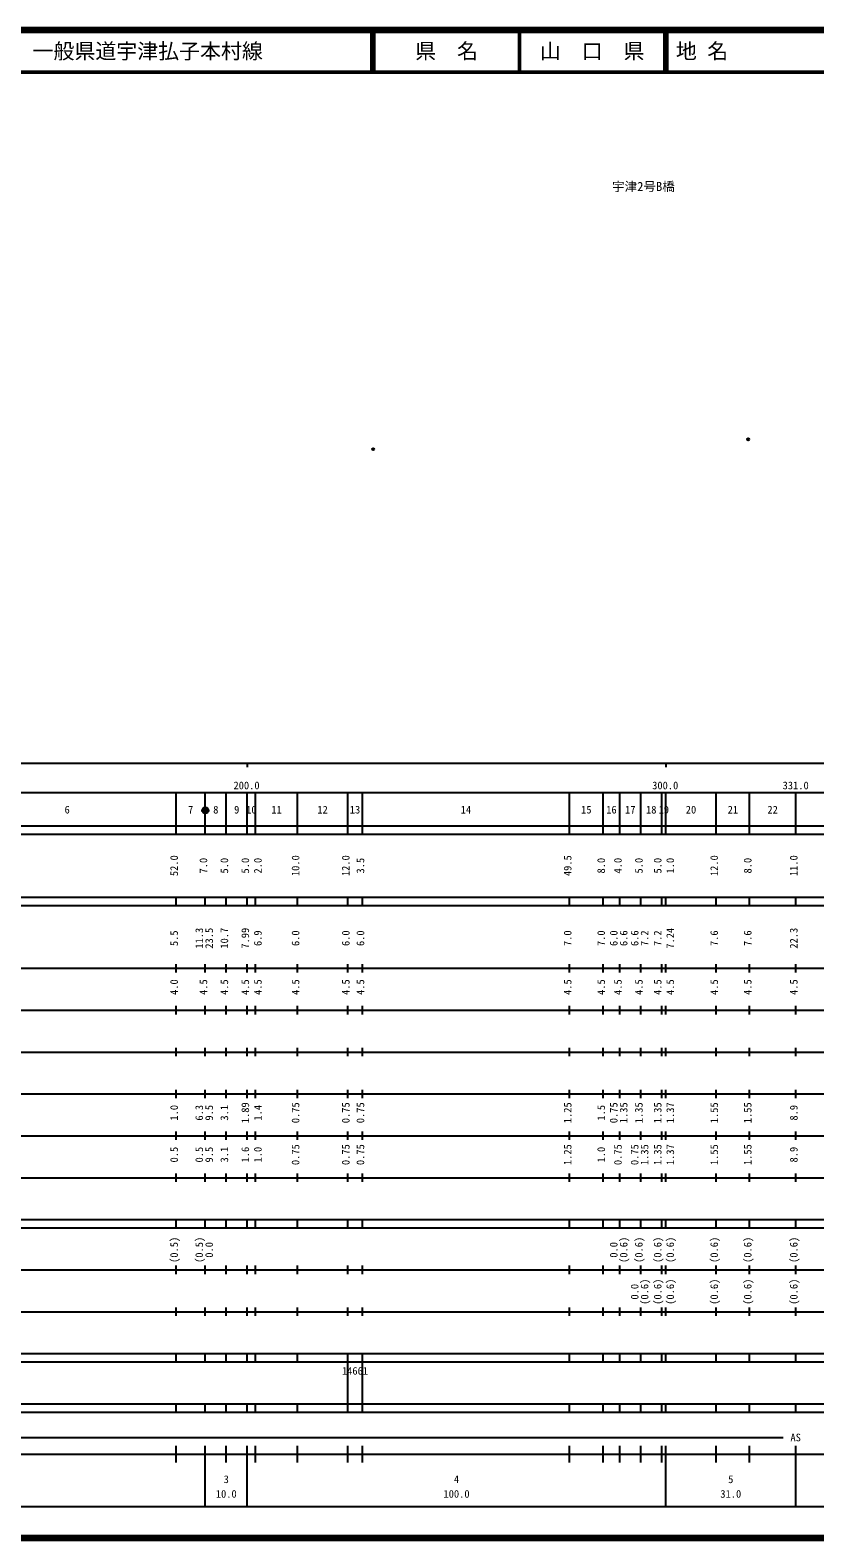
# Model space of a CAD drawing. Units: millimetres on the paper. Extents: x 40 to 680, y 20 to 380.
# Drawn here: x 216.2 to 403.6, y 20 to 380 of the extents above; entities that cross this region are included whole.
import ezdxf
from ezdxf.enums import TextEntityAlignment as Align

# ---------------------------------------------------------------- set-up
doc = ezdxf.new("R2010")
doc.units = ezdxf.units.MM
doc.header["$PDMODE"] = 32
doc.header["$PDSIZE"] = 0.5
doc.layers.add('M-OTRS', color=6, linetype='Continuous')
doc.layers.add('M-TTL-TXT', color=7, linetype='Continuous')
for name, color, linetype, lineweight in [('M-TTL', 2, 'Continuous', 140), ('M-TTL-BAND', 7, 'Continuous', 25), ('M-TTL-LINE', 7, 'Continuous', 50)]:
    doc.layers.add(name, color=color, linetype=linetype, lineweight=lineweight)
doc.styles.add('ＭＳ ゴシック', font='')
doc.styles.get('ＭＳ ゴシック').set_extended_font_data('MS Gothic')

msp = doc.modelspace()

# ---------------------------------------------------------------- hatches: boundary and pattern name
at = {"layer": 'M-TTL-BAND'}
msp.add_hatch(color=256, dxfattribs=at).paths.add_polyline_path([(258.75, 193.7), (258.749, 193.729), (258.748, 193.759), (258.745, 193.788), (258.741, 193.817), (258.736, 193.846), (258.729, 193.875), (258.722, 193.904), (258.713, 193.932), (258.704, 193.96), (258.693, 193.987), (258.681, 194.014), (258.668, 194.04), (258.654, 194.066), (258.639, 194.092), (258.624, 194.117), (258.607, 194.141), (258.589, 194.164), (258.57, 194.187), (258.551, 194.209), (258.53, 194.23), (258.509, 194.251), (258.487, 194.27), (258.464, 194.289), (258.441, 194.307), (258.417, 194.324), (258.392, 194.339), (258.366, 194.354), (258.34, 194.368), (258.314, 194.381), (258.287, 194.393), (258.26, 194.404), (258.232, 194.413), (258.204, 194.422), (258.175, 194.429), (258.146, 194.436), (258.117, 194.441), (258.088, 194.445), (258.059, 194.448), (258.029, 194.449), (258, 194.45), (257.971, 194.449), (257.941, 194.448), (257.912, 194.445), (257.883, 194.441), (257.854, 194.436), (257.825, 194.429), (257.796, 194.422), (257.768, 194.413), (257.74, 194.404), (257.713, 194.393), (257.686, 194.381), (257.66, 194.368), (257.634, 194.354), (257.608, 194.339), (257.583, 194.324), (257.559, 194.307), (257.536, 194.289), (257.513, 194.27), (257.491, 194.251), (257.47, 194.23), (257.449, 194.209), (257.43, 194.187), (257.411, 194.164), (257.393, 194.141), (257.376, 194.117), (257.361, 194.092), (257.346, 194.066), (257.332, 194.04), (257.319, 194.014), (257.307, 193.987), (257.296, 193.96), (257.287, 193.932), (257.278, 193.904), (257.271, 193.875), (257.264, 193.846), (257.259, 193.817), (257.255, 193.788), (257.252, 193.759), (257.251, 193.729), (257.25, 193.7), (257.251, 193.671), (257.252, 193.641), (257.255, 193.612), (257.259, 193.583), (257.264, 193.554), (257.271, 193.525), (257.278, 193.496), (257.287, 193.468), (257.296, 193.44), (257.307, 193.413), (257.319, 193.386), (257.332, 193.36), (257.346, 193.334), (257.361, 193.308), (257.376, 193.283), (257.393, 193.259), (257.411, 193.236), (257.43, 193.213), (257.449, 193.191), (257.47, 193.17), (257.491, 193.149), (257.513, 193.13), (257.536, 193.111), (257.559, 193.093), (257.583, 193.076), (257.608, 193.061), (257.634, 193.046), (257.66, 193.032), (257.686, 193.019), (257.713, 193.007), (257.74, 192.996), (257.768, 192.987), (257.796, 192.978), (257.825, 192.971), (257.854, 192.964), (257.883, 192.959), (257.912, 192.955), (257.941, 192.952), (257.971, 192.951), (258, 192.95), (258.029, 192.951), (258.059, 192.952), (258.088, 192.955), (258.117, 192.959), (258.146, 192.964), (258.175, 192.971), (258.204, 192.978), (258.232, 192.987), (258.26, 192.996), (258.287, 193.007), (258.314, 193.019), (258.34, 193.032), (258.366, 193.046), (258.392, 193.061), (258.417, 193.076), (258.441, 193.093), (258.464, 193.111), (258.487, 193.13), (258.509, 193.149), (258.53, 193.17), (258.551, 193.191), (258.57, 193.213), (258.589, 193.236), (258.607, 193.259), (258.624, 193.283), (258.639, 193.308), (258.654, 193.334), (258.668, 193.36), (258.681, 193.386), (258.693, 193.413), (258.704, 193.44), (258.713, 193.468), (258.722, 193.496), (258.729, 193.525), (258.736, 193.554), (258.741, 193.583), (258.745, 193.612), (258.748, 193.641), (258.749, 193.671)])

# ---------------------------------------------------------------- linework, layer by layer
at = {"layer": 'M-OTRS'}
for p in [(387.632, 282.299), (298.068, 279.968)]:
    msp.add_point(p, dxfattribs=at)
at = {"layer": 'M-TTL'}
for p, q in [((680, 380), (40, 380)), ((40, 20), (680, 20))]:
    msp.add_line(p, q, dxfattribs=at)
at = {"layer": 'M-TTL-BAND'}
for p, q in [((40, 205), (579, 205)), ((268, 205), (268, 204)), ((368, 205), (368, 204)), ((68, 198), (579, 198)), ((251, 188), (251, 198)), ((258, 188), (258, 198)), ((263, 188), (263, 198)), ((268, 188), (268, 198)), ((270, 188), (270, 198)), ((280, 188), (280, 198)), ((292, 188), (292, 198)), ((295.5, 188), (295.5, 198)), ((345, 188), (345, 198)), ((353, 188), (353, 198)), ((357, 188), (357, 198)), ((362, 188), (362, 198)), ((367, 188), (367, 198)), ((368, 188), (368, 198)), ((380, 188), (380, 198)), ((388, 188), (388, 198)), ((399, 188), (399, 198)), ((40, 190), (579, 190)), ((40, 188), (579, 188)), ((40, 173), (579, 173)), ((251, 171), (251, 173)), ((258, 171), (258, 173)), ((263, 171), (263, 173)), ((268, 171), (268, 173)), ((270, 171), (270, 173)), ((280, 171), (280, 173)), ((292, 171), (292, 173)), ((295.5, 171), (295.5, 173)), ((345, 171), (345, 173)), ((353, 171), (353, 173)), ((357, 171), (357, 173)), ((362, 171), (362, 173)), ((367, 171), (367, 173)), ((368, 171), (368, 173)), ((380, 171), (380, 173)), ((388, 171), (388, 173)), ((399, 171), (399, 173)), ((40, 171), (579, 171)), ((40, 156), (579, 156)), ((251, 155), (251, 157)), ((258, 155), (258, 157)), ((263, 155), (263, 157)), ((268, 155), (268, 157)), ((270, 155), (270, 157)), ((280, 155), (280, 157)), ((292, 155), (292, 157)), ((295.5, 155), (295.5, 157)), ((345, 155), (345, 157)), ((353, 155), (353, 157)), ((357, 155), (357, 157)), ((362, 155), (362, 157)), ((367, 155), (367, 157)), ((368, 155), (368, 157)), ((380, 155), (380, 157)), ((388, 155), (388, 157)), ((399, 155), (399, 157)), ((46, 146), (579, 146)), ((251, 145), (251, 147)), ((258, 145), (258, 147)), ((263, 145), (263, 147)), ((268, 145), (268, 147)), ((270, 145), (270, 147)), ((280, 145), (280, 147)), ((292, 145), (292, 147)), ((295.5, 145), (295.5, 147)), ((345, 145), (345, 147)), ((353, 145), (353, 147)), ((357, 145), (357, 147)), ((362, 145), (362, 147)), ((367, 145), (367, 147)), ((368, 145), (368, 147)), ((380, 145), (380, 147)), ((388, 145), (388, 147)), ((399, 145), (399, 147)), ((251, 135), (251, 137)), ((258, 135), (258, 137)), ((263, 135), (263, 137)), ((268, 135), (268, 137)), ((270, 135), (270, 137)), ((280, 135), (280, 137)), ((292, 135), (292, 137)), ((295.5, 135), (295.5, 137)), ((345, 135), (345, 137)), ((353, 135), (353, 137)), ((357, 135), (357, 137)), ((362, 135), (362, 137)), ((367, 135), (367, 137)), ((368, 135), (368, 137)), ((380, 135), (380, 137)), ((388, 135), (388, 137)), ((399, 135), (399, 137)), ((52, 136), (579, 136)), ((46, 126), (579, 126)), ((251, 125), (251, 127)), ((258, 125), (258, 127)), ((263, 125), (263, 127)), ((268, 125), (268, 127)), ((270, 125), (270, 127)), ((280, 125), (280, 127)), ((292, 125), (292, 127)), ((295.5, 125), (295.5, 127)), ((345, 125), (345, 127)), ((353, 125), (353, 127)), ((357, 125), (357, 127)), ((362, 125), (362, 127)), ((367, 125), (367, 127)), ((368, 125), (368, 127)), ((380, 125), (380, 127)), ((388, 125), (388, 127)), ((399, 125), (399, 127)), ((52, 116), (579, 116)), ((251, 115), (251, 117)), ((258, 115), (258, 117)), ((263, 115), (263, 117)), ((268, 115), (268, 117)), ((270, 115), (270, 117)), ((280, 115), (280, 117)), ((292, 115), (292, 117)), ((295.5, 115), (295.5, 117)), ((345, 115), (345, 117)), ((353, 115), (353, 117)), ((357, 115), (357, 117)), ((362, 115), (362, 117)), ((367, 115), (367, 117)), ((368, 115), (368, 117)), ((380, 115), (380, 117)), ((388, 115), (388, 117)), ((399, 115), (399, 117)), ((46, 106), (579, 106)), ((251, 105), (251, 107)), ((258, 105), (258, 107)), ((263, 105), (263, 107)), ((268, 105), (268, 107)), ((270, 105), (270, 107)), ((280, 105), (280, 107)), ((292, 105), (292, 107)), ((295.5, 105), (295.5, 107)), ((345, 105), (345, 107)), ((353, 105), (353, 107)), ((357, 105), (357, 107)), ((362, 105), (362, 107)), ((367, 105), (367, 107)), ((368, 105), (368, 107)), ((380, 105), (380, 107)), ((388, 105), (388, 107)), ((399, 105), (399, 107)), ((40, 96), (579, 96)), ((40, 94), (579, 94)), ((251, 94), (251, 96)), ((258, 94), (258, 96)), ((263, 94), (263, 96)), ((268, 94), (268, 96)), ((270, 94), (270, 96)), ((280, 94), (280, 96)), ((292, 94), (292, 96)), ((295.5, 94), (295.5, 96)), ((345, 94), (345, 96)), ((353, 94), (353, 96)), ((357, 94), (357, 96)), ((362, 94), (362, 96)), ((367, 94), (367, 96)), ((368, 94), (368, 96)), ((380, 94), (380, 96)), ((388, 94), (388, 96)), ((399, 94), (399, 96)), ((49, 84), (579, 84)), ((251, 83), (251, 85)), ((258, 83), (258, 85)), ((263, 83), (263, 85)), ((268, 83), (268, 85)), ((270, 83), (270, 85)), ((280, 83), (280, 85)), ((292, 83), (292, 85)), ((295.5, 83), (295.5, 85)), ((345, 83), (345, 85)), ((353, 83), (353, 85)), ((357, 83), (357, 85)), ((362, 83), (362, 85)), ((367, 83), (367, 85)), ((368, 83), (368, 85)), ((380, 83), (380, 85)), ((388, 83), (388, 85)), ((399, 83), (399, 85)), ((40, 74), (579, 74)), ((251, 73), (251, 75)), ((258, 73), (258, 75)), ((263, 73), (263, 75)), ((268, 73), (268, 75)), ((270, 73), (270, 75)), ((280, 73), (280, 75)), ((292, 73), (292, 75)), ((295.5, 73), (295.5, 75)), ((345, 73), (345, 75)), ((353, 73), (353, 75)), ((357, 73), (357, 75)), ((362, 73), (362, 75)), ((367, 73), (367, 75)), ((368, 73), (368, 75)), ((380, 73), (380, 75)), ((388, 73), (388, 75)), ((399, 73), (399, 75)), ((40, 64), (579, 64)), ((40, 62), (579, 62)), ((251, 62), (251, 64)), ((258, 62), (258, 64)), ((263, 62), (263, 64)), ((268, 62), (268, 64)), ((270, 62), (270, 64)), ((280, 62), (280, 64)), ((292, 62), (292, 64)), ((292, 52), (292, 62)), ((295.5, 62), (295.5, 64)), ((295.5, 52), (295.5, 62)), ((345, 62), (345, 64)), ((353, 62), (353, 64)), ((357, 62), (357, 64)), ((362, 62), (362, 64)), ((367, 62), (367, 64)), ((368, 62), (368, 64)), ((380, 62), (380, 64)), ((388, 62), (388, 64)), ((399, 62), (399, 64)), ((40, 52), (579, 52)), ((251, 50), (251, 52)), ((258, 50), (258, 52)), ((263, 50), (263, 52)), ((268, 50), (268, 52)), ((270, 50), (270, 52)), ((280, 50), (280, 52)), ((292, 50), (292, 52)), ((295.5, 50), (295.5, 52)), ((345, 50), (345, 52)), ((353, 50), (353, 52)), ((357, 50), (357, 52)), ((362, 50), (362, 52)), ((367, 50), (367, 52)), ((368, 50), (368, 52)), ((380, 50), (380, 52)), ((388, 50), (388, 52)), ((399, 50), (399, 52)), ((40, 50), (579, 50)), ((71, 44), (396, 44)), ((40, 40), (579, 40)), ((251, 38), (251, 42)), ((258, 27.5), (258, 42)), ((263, 38), (263, 42)), ((268, 27.5), (268, 42)), ((270, 38), (270, 42)), ((280, 38), (280, 42)), ((292, 38), (292, 42)), ((295.5, 38), (295.5, 42)), ((345, 38), (345, 42)), ((353, 38), (353, 42)), ((357, 38), (357, 42)), ((362, 38), (362, 42)), ((367, 38), (367, 42)), ((368, 27.5), (368, 42)), ((380, 38), (380, 42)), ((388, 38), (388, 42)), ((399, 27.5), (399, 42)), ((68, 27.5), (579, 27.5))]:
    msp.add_line(p, q, dxfattribs=at)
for radius in [0.75, 0.7]:
    msp.add_circle((258, 193.7), radius, dxfattribs=at)
at = {"layer": 'M-TTL-LINE'}
for p, q in [((297.75, 380), (297.75, 370)), ((298.25, 380), (298.25, 370)), ((333, 380), (333, 370)), ((367.75, 380), (367.75, 370)), ((368.25, 380), (368.25, 370)), ((40, 370), (680, 370))]:
    msp.add_line(p, q, dxfattribs=at)

# ---------------------------------------------------------------- texts
at = {"layer": 'M-TTL', "color": 7, "style": 'ＭＳ ゴシック'}
msp.add_text('宇津2号B橋', height=2.199, dxfattribs=at).set_placement((355.14, 340.915), align=Align.BOTTOM_LEFT)
at = {"layer": 'M-TTL-BAND', "style": 'ＭＳ ゴシック'}
for s, p in [('200.0', (267.844, 198.195)), ('300.0', (367.844, 198.195)), ('331.0', (399, 198.195)), ('6', (225, 192.405)), ('7', (254.5, 192.405)), ('8', (260.5, 192.405)), ('9', (265.5, 192.405)), ('10', (269, 192.405)), ('11', (275, 192.405)), ('12', (286, 192.405)), ('13', (293.75, 192.405)), ('14', (320.25, 192.405)), ('15', (349, 192.405)), ('16', (355, 192.405)), ('17', (359.5, 192.405)), ('18', (364.5, 192.405)), ('19', (367.5, 192.405)), ('20', (374, 192.405)), ('21', (384, 192.405)), ('22', (393.5, 192.405)), ('AS', (399, 42.5)), ('3', (263, 32.523)), ('4', (318, 32.523)), ('5', (383.5, 32.523)), ('10.0', (263, 29.033)), ('100.0', (318, 29.033)), ('31.0', (383.5, 29.033))]:
    msp.add_text(s, height=1.833, dxfattribs=at).set_placement(p, align=Align.BOTTOM_CENTER)
for s, p in [('52.0', (252, 180.5)), ('7.0', (259, 180.5)), ('5.0', (264, 180.5)), ('5.0', (269, 180.5)), ('2.0', (272, 180.5)), ('10.0', (281, 180.5)), ('12.0', (293, 180.5)), ('3.5', (296.5, 180.5)), ('49.5', (346, 180.5)), ('8.0', (354, 180.5)), ('4.0', (358, 180.5)), ('5.0', (363, 180.5)), ('5.0', (367.5, 180.5)), ('1.0', (370.5, 180.5)), ('12.0', (381, 180.5)), ('8.0', (389, 180.5)), ('11.0', (400, 180.5)), ('5.5', (252, 163.174)), ('11.3', (258, 163.174)), ('23.5', (260.37, 163.174)), ('10.7', (264, 163.174)), ('7.99', (269, 163.174)), ('6.9', (272, 163.174)), ('6.0', (281, 163.174)), ('6.0', (293, 163.174)), ('6.0', (296.5, 163.174)), ('7.0', (346, 163.174)), ('7.0', (354, 163.174)), ('6.0', (357, 163.174)), ('6.6', (359.37, 163.174)), ('6.6', (362, 163.174)), ('7.2', (364.37, 163.174)), ('7.2', (367.5, 163.174)), ('7.24', (370.5, 163.174)), ('7.6', (381, 163.174)), ('7.6', (389, 163.174)), ('22.3', (400, 163.174)), ('4.0', (252, 151.5)), ('4.5', (259, 151.5)), ('4.5', (264, 151.5)), ('4.5', (269, 151.5)), ('4.5', (272, 151.5)), ('4.5', (281, 151.5)), ('4.5', (293, 151.5)), ('4.5', (296.5, 151.5)), ('4.5', (346, 151.5)), ('4.5', (354, 151.5)), ('4.5', (358, 151.5)), ('4.5', (363, 151.5)), ('4.5', (367.5, 151.5)), ('4.5', (370.5, 151.5)), ('4.5', (381, 151.5)), ('4.5', (389, 151.5)), ('4.5', (400, 151.5)), ('1.0', (252, 121.5)), ('6.3', (258, 121.5)), ('9.5', (260.37, 121.5)), ('3.1', (264, 121.5)), ('1.89', (269, 121.5)), ('1.4', (272, 121.5)), ('0.75', (281, 121.5)), ('0.75', (293, 121.5)), ('0.75', (296.5, 121.5)), ('1.25', (346, 121.5)), ('1.5', (354, 121.5)), ('0.75', (357, 121.5)), ('1.35', (359.37, 121.5)), ('1.35', (363, 121.5)), ('1.35', (367.5, 121.5)), ('1.37', (370.5, 121.5)), ('1.55', (381, 121.5)), ('1.55', (389, 121.5)), ('8.9', (400, 121.5)), ('0.5', (252, 111.5)), ('0.5', (258, 111.5)), ('9.5', (260.37, 111.5)), ('3.1', (264, 111.5)), ('1.6', (269, 111.5)), ('1.0', (272, 111.5)), ('0.75', (281, 111.5)), ('0.75', (293, 111.5)), ('0.75', (296.5, 111.5)), ('1.25', (346, 111.5)), ('1.0', (354, 111.5)), ('0.75', (358, 111.5)), ('0.75', (362, 111.5)), ('1.35', (364.37, 111.5)), ('1.35', (367.5, 111.5)), ('1.37', (370.5, 111.5)), ('1.55', (381, 111.5)), ('1.55', (389, 111.5)), ('8.9', (400, 111.5)), ('(0.5)', (252, 88.764)), ('(0.5)', (258, 88.764)), ('0.0', (260.37, 88.764)), ('0.0', (357, 88.764)), ('(0.6)', (359.37, 88.764)), ('(0.6)', (363, 88.764)), ('(0.6)', (367.5, 88.764)), ('(0.6)', (370.5, 88.764)), ('(0.6)', (381, 88.764)), ('(0.6)', (389, 88.764)), ('(0.6)', (400, 88.764)), ('0.0', (362, 78.764)), ('(0.6)', (364.37, 78.764)), ('(0.6)', (367.5, 78.764)), ('(0.6)', (370.5, 78.764)), ('(0.6)', (381, 78.764)), ('(0.6)', (389, 78.764)), ('(0.6)', (400, 78.764))]:
    msp.add_text(s, height=1.833, rotation=90, dxfattribs=at).set_placement(p, align=Align.BOTTOM_CENTER)
msp.add_text('14661', height=1.833, dxfattribs=at).set_placement((290.625, 58.405), align=Align.BOTTOM_LEFT)
at = {"layer": 'M-TTL-TXT', "style": 'ＭＳ ゴシック'}
for s, p in [('一般県道宇津払子本村線', (216.734, 375)), ('地 名', (370.38, 375))]:
    msp.add_text(s, height=3.666, dxfattribs=at).set_placement(p, align=Align.MIDDLE_LEFT)
for s, p in [('県\u3000名', (315.625, 375)), ('山\u3000口\u3000県', (350.375, 375))]:
    msp.add_text(s, height=3.666, dxfattribs=at).set_placement(p, align=Align.MIDDLE_CENTER)

doc.saveas('drawing.dxf')
